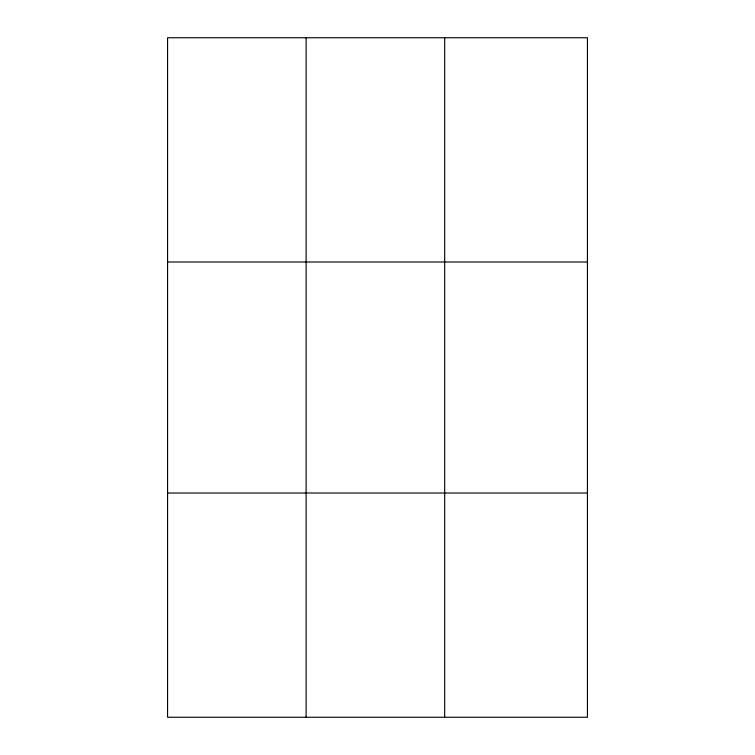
<?xml version="1.0" encoding="UTF-8"?>
<svg xmlns="http://www.w3.org/2000/svg" width="755" height="755" viewBox="0 0 755 755"><rect width="100%" height="100%" fill="white"/><g stroke="black" fill="none" stroke-linecap="round" stroke-linejoin="round"><path stroke-width="1.13" d="M306.124 37.75L306.124 717.25M444.676 37.75L444.676 717.25M167.563 261.985L587.437 261.985M167.563 493.015L587.437 493.015M587.437 679.877L587.437 717.25L167.563 717.25L167.563 37.75L587.437 37.75L587.437 679.877"/></g></svg>
